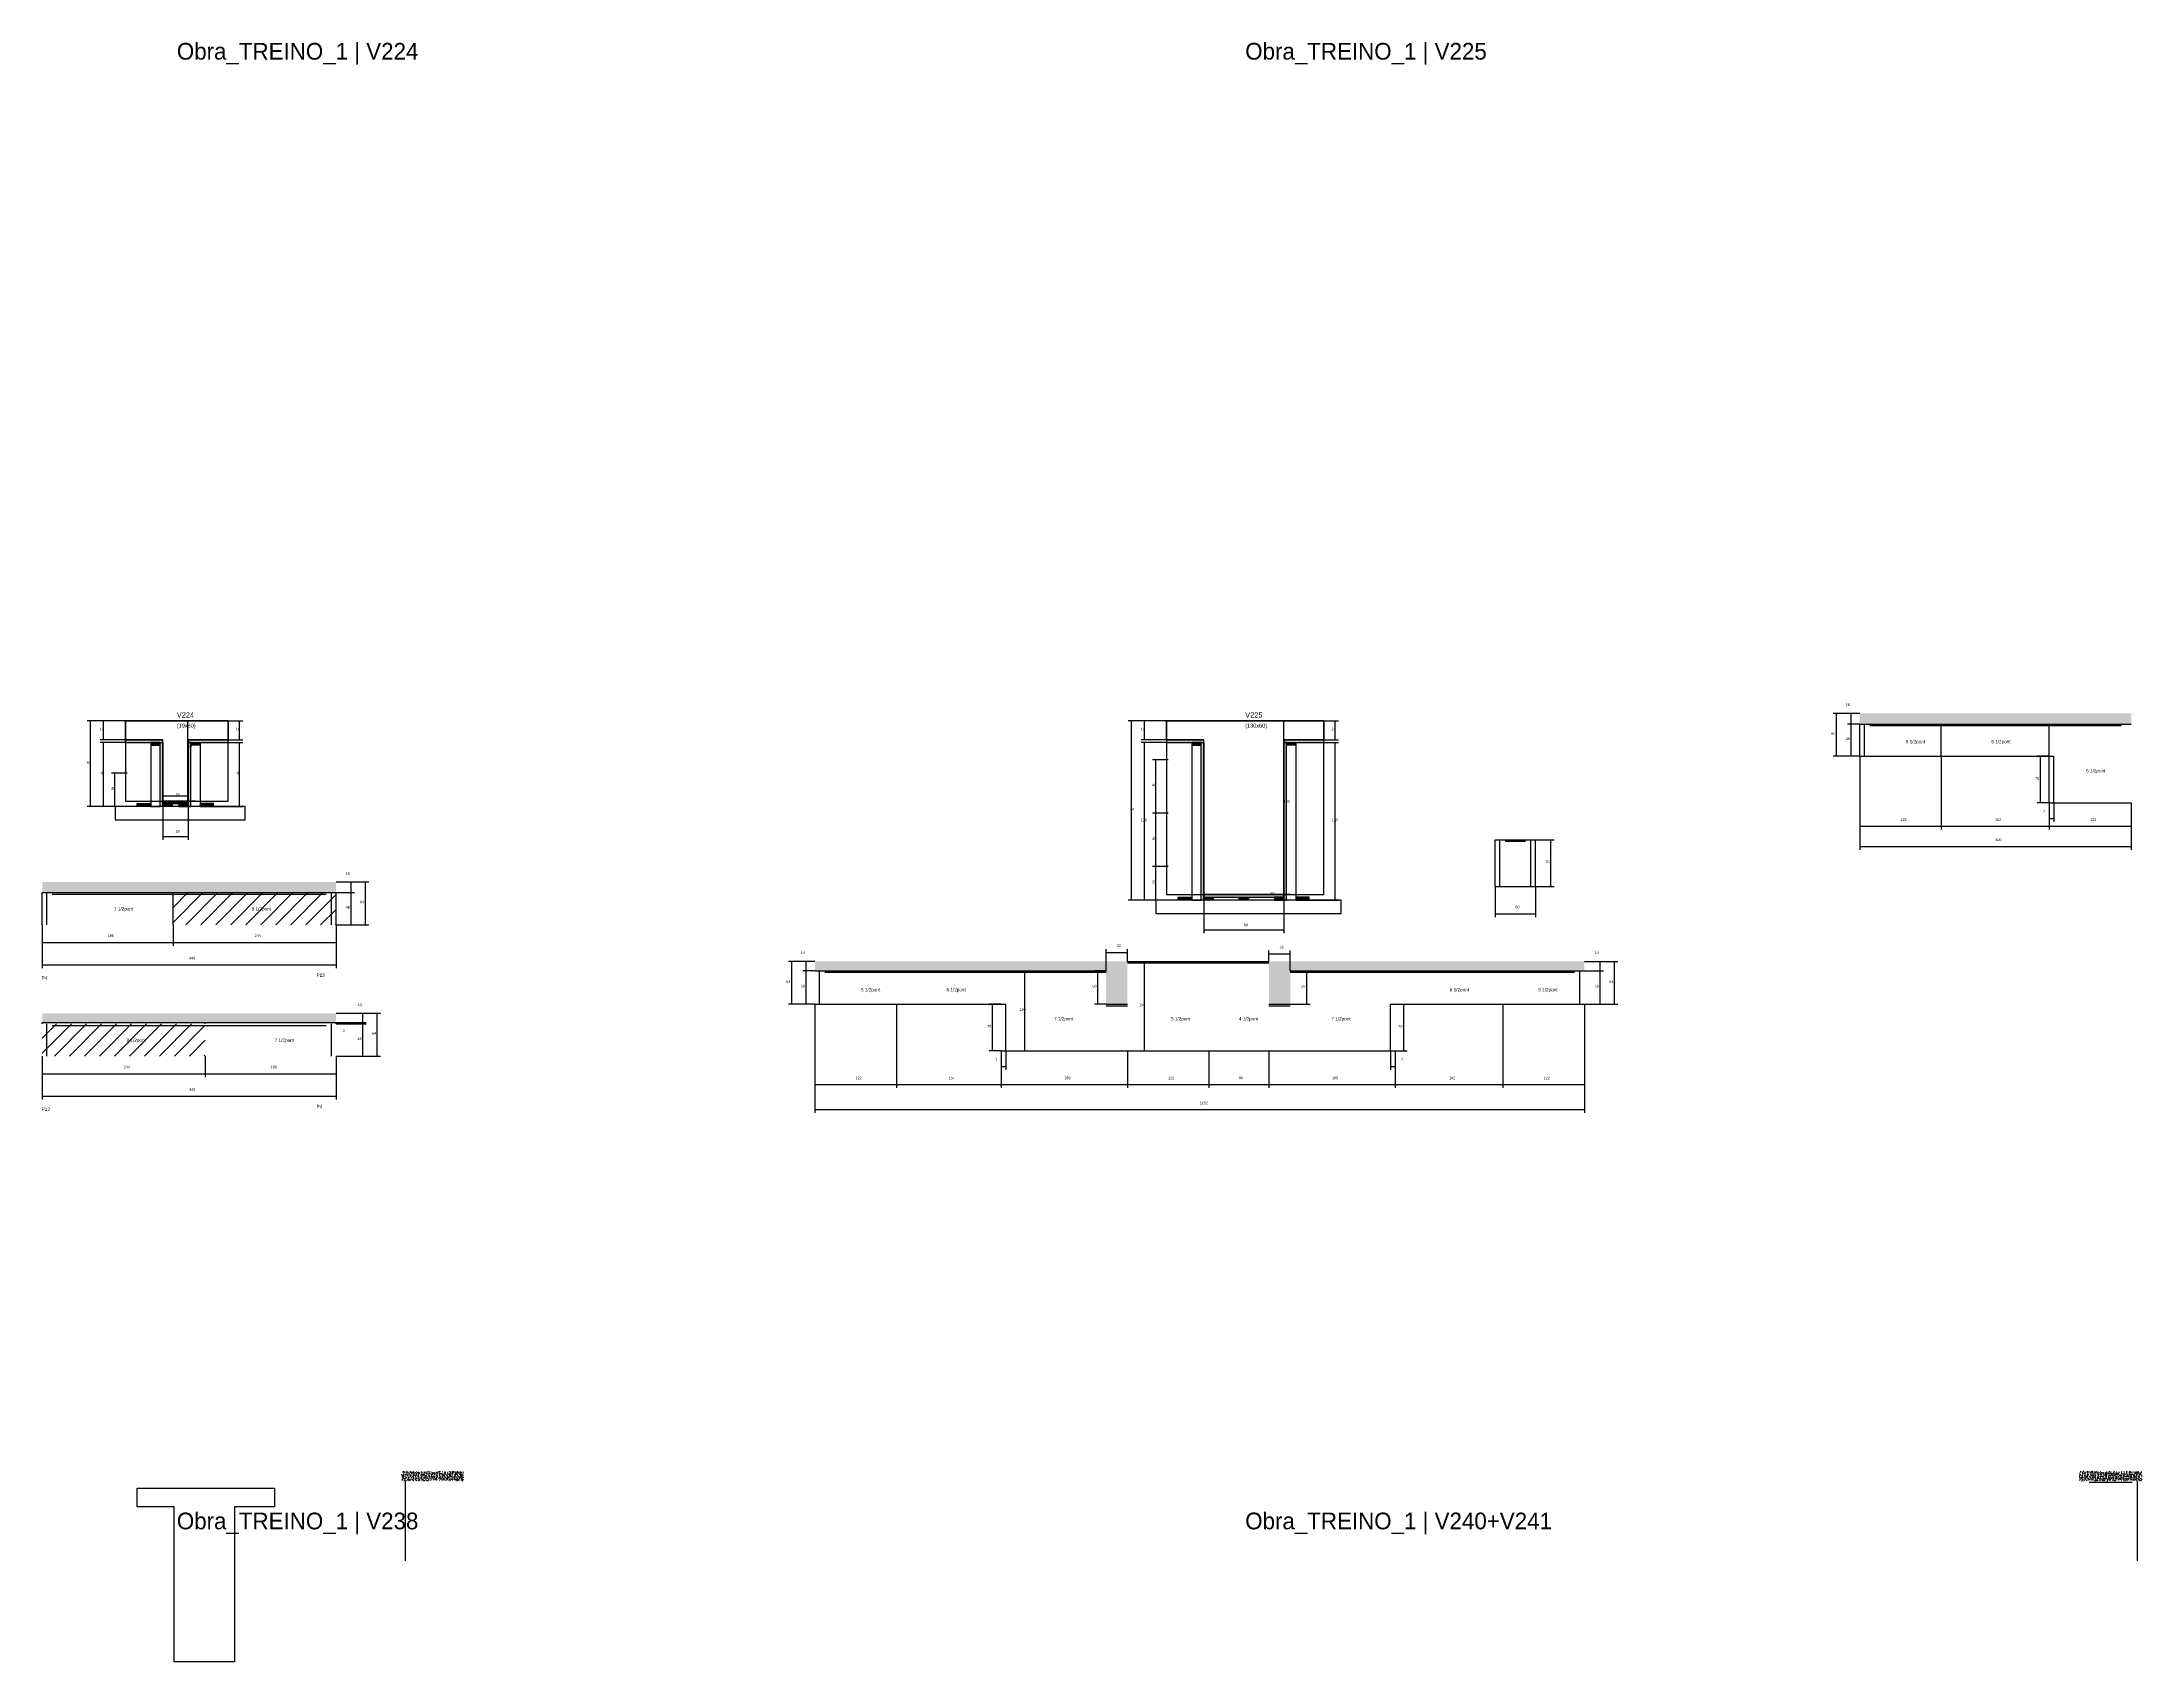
# Model space of a CAD drawing. Header units: metres. Extents: x -2848 to 22762, y -45195 to 1016.
# Drawn here: x 10998 to 14143, y -16809 to -14384 of the extents above; entities that cross this region are included whole.
import ezdxf

# ---------------------------------------------------------------- set-up
doc = ezdxf.new("R2010")
doc.units = ezdxf.units.M
for name, color, linetype in [('CONCRETO', 251, 'Continuous'), ('COTA', 4, 'Continuous'), ('Cota Seção (2x)', 4, 'Continuous'), ('Hachura', 253, 'Continuous'), ('LABEL_ID', 3, 'Continuous'), ('Madeira', 126, 'Continuous'), ('NOMENCLATURA', 7, 'Continuous'), ('Painéis', 200, 'Continuous'), ('REAPROVEITAMENTO', 251, 'Continuous'), ('SARR_2.2x7', 40, 'Continuous'), ('Texto Seção', 7, 'Continuous')]:
    doc.layers.add(name, color=color, linetype=linetype)

msp = doc.modelspace()

# ---------------------------------------------------------------- hatches: boundary and pattern name
at = {"layer": 'COTA'}
h = msp.add_hatch(dxfattribs=at)
h.set_pattern_fill('AR-CONC', scale=0.03)
h.paths.add_polyline_path([(14126.8, -15404.7), (14126.8, -15388.7), (14126.8, -15388.7), (13720.3, -15388.7), (13720.3, -15388.7), (13720.3, -15404.7), (13720.3, -15404.7), (14126.8, -15404.7)])
h = msp.add_hatch(dxfattribs=at)
h.set_pattern_fill('AR-CONC', scale=0.03)
h.paths.add_polyline_path([(11438.4, -15641), (11438.4, -15657), (11438.4, -15657), (10998.4, -15657), (10998.4, -15657), (10998.4, -15641), (10998.4, -15641), (11438.4, -15641)])
h = msp.add_hatch(dxfattribs=at)
h.set_pattern_fill('AR-CONC', scale=0.03)
h.paths.add_polyline_path([(12155.5, -15774), (12591.5, -15774), (12591.5, -15774), (12591.5, -15824), (12591.5, -15824), (12623.5, -15824), (12623.5, -15824), (12623.5, -15760), (12623.5, -15760), (12155.5, -15760), (12155.5, -15760), (12155.5, -15774)])
h = msp.add_hatch(dxfattribs=at)
h.set_pattern_fill('AR-CONC', scale=0.03)
h.paths.add_polyline_path([(13308, -15774), (12867.5, -15774), (12867.5, -15774), (12867.5, -15824), (12867.5, -15824), (12835.5, -15824), (12835.5, -15824), (12835.5, -15760), (12835.5, -15760), (13308, -15760), (13308, -15760), (13308, -15774)])
h = msp.add_hatch(dxfattribs=at)
h.set_pattern_fill('AR-CONC', scale=0.03)
h.paths.add_polyline_path([(10998.4, -15837.6), (10998.4, -15851.6), (10998.4, -15851.6), (11438.4, -15851.6), (11438.4, -15851.6), (11438.4, -15837.6), (11438.4, -15837.6), (10998.4, -15837.6)])
h = msp.add_hatch(dxfattribs=at)
h.set_pattern_fill('AR-CONC', scale=0.03)
h.paths.add_polyline_path([(11536, -16523.2), (11536, -16537.2), (11536, -16537.2), (11630, -16537.2), (11630, -16537.2), (11630, -16523.2), (11630, -16523.2), (11536, -16523.2)])
h = msp.add_hatch(dxfattribs=at)
h.set_pattern_fill('AR-CONC', scale=0.03)
h.paths.add_polyline_path([(14049, -16523.2), (14049, -16537.2), (14049, -16537.2), (14143, -16537.2), (14143, -16537.2), (14143, -16523.2), (14143, -16523.2), (14049, -16523.2)])
at = {"layer": 'Hachura'}
h = msp.add_hatch(color=8, dxfattribs=at)
h.dxf.hatch_style = 1
h.paths.add_polyline_path([(11178.8, -15432), (11178.8, -15428), (11178.8, -15428), (11123.2, -15428), (11123.2, -15428), (11123.2, -15432), (11123.2, -15432), (11178.8, -15432)])
h = msp.add_hatch(dxfattribs=at)
h.set_pattern_fill('ANSI31', scale=0.5)
h.paths.add_polyline_path([(11174.8, -15436.4), (11174.8, -15432), (11174.8, -15432), (11160.8, -15432), (11160.8, -15432), (11160.8, -15436.4), (11160.8, -15436.4), (11174.8, -15436.4)])
h = msp.add_hatch(color=8, dxfattribs=at)
h.dxf.hatch_style = 1
h.paths.add_polyline_path([(11174.8, -15428), (11178.8, -15428), (11178.8, -15428), (11178.8, -15528), (11178.8, -15528), (11174.8, -15528), (11174.8, -15528), (11174.8, -15428)])
h = msp.add_hatch(color=8, dxfattribs=at)
h.dxf.hatch_style = 1
h.paths.add_polyline_path([(11220.8, -15428), (11216.8, -15428), (11216.8, -15428), (11216.8, -15528), (11216.8, -15528), (11220.8, -15528), (11220.8, -15528), (11220.8, -15428)])
h = msp.add_hatch(color=8, dxfattribs=at)
h.dxf.hatch_style = 1
h.paths.add_polyline_path([(11276.8, -15432), (11276.8, -15428), (11276.8, -15428), (11216.8, -15428), (11216.8, -15428), (11216.8, -15432), (11216.8, -15432), (11276.8, -15432)])
h = msp.add_hatch(dxfattribs=at)
h.set_pattern_fill('ANSI31', scale=0.5)
h.paths.add_polyline_path([(11220.8, -15436.4), (11220.8, -15432), (11220.8, -15432), (11234.8, -15432), (11234.8, -15432), (11234.8, -15436.4), (11234.8, -15436.4), (11220.8, -15436.4)])
h = msp.add_hatch(color=8, dxfattribs=at)
h.dxf.hatch_style = 1
h.paths.add_polyline_path([(12737.8, -15432), (12737.8, -15428), (12737.8, -15428), (12682.2, -15428), (12682.2, -15428), (12682.2, -15432), (12682.2, -15432), (12737.8, -15432)])
h = msp.add_hatch(dxfattribs=at)
h.set_pattern_fill('ANSI31', scale=0.5)
h.paths.add_polyline_path([(12733.8, -15436.4), (12733.8, -15432), (12733.8, -15432), (12719.8, -15432), (12719.8, -15432), (12719.8, -15436.4), (12719.8, -15436.4), (12733.8, -15436.4)])
h = msp.add_hatch(color=8, dxfattribs=at)
h.dxf.hatch_style = 1
h.paths.add_polyline_path([(12733.8, -15432), (12737.8, -15432), (12737.8, -15432), (12737.8, -15668), (12737.8, -15668), (12733.8, -15668), (12733.8, -15668), (12733.8, -15432)])
h = msp.add_hatch(color=8, dxfattribs=at)
h.dxf.hatch_style = 1
h.paths.add_polyline_path([(12917.8, -15432), (12917.8, -15428), (12917.8, -15428), (12857.8, -15428), (12857.8, -15428), (12857.8, -15432), (12857.8, -15432), (12917.8, -15432)])
h = msp.add_hatch(color=8, dxfattribs=at)
h.dxf.hatch_style = 1
h.paths.add_polyline_path([(12861.8, -15432), (12857.8, -15432), (12857.8, -15432), (12857.8, -15668), (12857.8, -15668), (12861.8, -15668), (12861.8, -15668), (12861.8, -15432)])
h = msp.add_hatch(dxfattribs=at)
h.set_pattern_fill('ANSI31', scale=0.5)
h.paths.add_polyline_path([(12861.8, -15436.4), (12861.8, -15432), (12861.8, -15432), (12875.8, -15432), (12875.8, -15432), (12875.8, -15436.4), (12875.8, -15436.4), (12861.8, -15436.4)])
h = msp.add_hatch(dxfattribs=at)
h.set_pattern_fill('ANSI31', scale=0.5)
h.paths.add_polyline_path([(11140.8, -15528), (11140.8, -15523.6), (11140.8, -15523.6), (11160.8, -15523.6), (11160.8, -15523.6), (11160.8, -15528), (11160.8, -15528), (11140.8, -15528)])
h = msp.add_hatch(color=8, dxfattribs=at)
h.dxf.hatch_style = 1
h.paths.add_polyline_path([(11216.8, -15523.6), (11216.8, -15520), (11216.8, -15520), (11178.8, -15520), (11178.8, -15520), (11178.8, -15523.6), (11178.8, -15523.6), (11216.8, -15523.6)])
h = msp.add_hatch(dxfattribs=at)
h.set_pattern_fill('ANSI31', scale=0.5)
h.paths.add_polyline_path([(11178.8, -15528), (11178.8, -15523.6), (11178.8, -15523.6), (11192.8, -15523.6), (11192.8, -15523.6), (11192.8, -15528), (11192.8, -15528), (11178.8, -15528)])
h = msp.add_hatch(dxfattribs=at)
h.set_pattern_fill('ANSI31', scale=0.5)
h.paths.add_polyline_path([(11216.8, -15528), (11216.8, -15523.6), (11216.8, -15523.6), (11202.8, -15523.6), (11202.8, -15523.6), (11202.8, -15528), (11202.8, -15528), (11216.8, -15528)])
h = msp.add_hatch(dxfattribs=at)
h.set_pattern_fill('ANSI31', scale=0.5)
h.paths.add_polyline_path([(11254.8, -15528), (11254.8, -15523.6), (11254.8, -15523.6), (11234.8, -15523.6), (11234.8, -15523.6), (11234.8, -15528), (11234.8, -15528), (11254.8, -15528)])
h = msp.add_hatch(color=8, dxfattribs=at)
h.dxf.hatch_style = 1
h.paths.add_polyline_path([(12857.8, -15663.6), (12857.8, -15660), (12857.8, -15660), (12737.8, -15660), (12737.8, -15660), (12737.8, -15663.6), (12737.8, -15663.6), (12857.8, -15663.6)])
h = msp.add_hatch(dxfattribs=at)
h.set_pattern_fill('ANSI31', scale=0.5)
h.paths.add_polyline_path([(12699.8, -15668), (12699.8, -15663.6), (12699.8, -15663.6), (12719.8, -15663.6), (12719.8, -15663.6), (12719.8, -15668), (12719.8, -15668), (12699.8, -15668)])
h = msp.add_hatch(dxfattribs=at)
h.set_pattern_fill('ANSI31', scale=0.5)
h.paths.add_polyline_path([(12737.8, -15668), (12737.8, -15663.6), (12737.8, -15663.6), (12751.8, -15663.6), (12751.8, -15663.6), (12751.8, -15668), (12751.8, -15668), (12737.8, -15668)])
h = msp.add_hatch(dxfattribs=at)
h.set_pattern_fill('ANSI31', scale=0.5)
h.paths.add_polyline_path([(12790.8, -15668), (12790.8, -15663.6), (12790.8, -15663.6), (12804.8, -15663.6), (12804.8, -15663.6), (12804.8, -15668), (12804.8, -15668), (12790.8, -15668)])
h = msp.add_hatch(dxfattribs=at)
h.set_pattern_fill('ANSI31', scale=0.5)
h.paths.add_polyline_path([(12857.8, -15668), (12857.8, -15663.6), (12857.8, -15663.6), (12843.8, -15663.6), (12843.8, -15663.6), (12843.8, -15668), (12843.8, -15668), (12857.8, -15668)])
h = msp.add_hatch(dxfattribs=at)
h.set_pattern_fill('ANSI31', scale=0.5)
h.paths.add_polyline_path([(12895.8, -15668), (12895.8, -15663.6), (12895.8, -15663.6), (12875.8, -15663.6), (12875.8, -15663.6), (12875.8, -15668), (12875.8, -15668), (12895.8, -15668)])
at = {"layer": 'REAPROVEITAMENTO'}
h = msp.add_hatch(dxfattribs=at)
h.set_pattern_fill('ANSI31', scale=5)
h.paths.add_polyline_path([(11194.4, -15705), (11438.4, -15705), (11438.4, -15705), (11438.4, -15657), (11438.4, -15657), (11194.4, -15657), (11194.4, -15657), (11194.4, -15705)])
h = msp.add_hatch(dxfattribs=at)
h.set_pattern_fill('ANSI31', scale=5)
h.paths.add_polyline_path([(10998.4, -15901.6), (11242.4, -15901.6), (11242.4, -15901.6), (11242.4, -15853.6), (11242.4, -15853.6), (10998.4, -15853.6), (10998.4, -15853.6), (10998.4, -15901.6)])

# ---------------------------------------------------------------- linework, layer by layer
at = {"layer": 'CONCRETO'}
for points in [[(11123.2, -15428), (11123.2, -15400), (11276.8, -15400), (11276.8, -15428), (11216.8, -15428), (11216.8, -15520), (11178.8, -15520), (11178.8, -15428)], [(11123.2, -15520), (11276.8, -15520), (11276.8, -15400), (11123.2, -15400)], [(12682.2, -15428), (12682.2, -15400), (12917.8, -15400), (12917.8, -15428), (12857.8, -15428), (12857.8, -15660), (12737.8, -15660), (12737.8, -15428)], [(12682.2, -15660), (12917.8, -15660), (12917.8, -15400), (12682.2, -15400)], [(11140.5, -16576.6), (11140.5, -16548.6), (11346.1, -16548.6), (11346.1, -16576.6), (11286.1, -16576.6), (11286.1, -16808.6), (11196.1, -16808.6), (11196.1, -16576.6)]]:
    msp.add_lwpolyline(points, close=True, dxfattribs=at)
at = {"layer": 'COTA'}
for p, q in [((11123.2, -15400), (11065.8, -15400)), ((11070.8, -15528), (11070.8, -15400)), ((11123.2, -15400), (11085.2, -15400)), ((11090.2, -15428), (11090.2, -15400)), ((11276.8, -15400), (11298.7, -15400)), ((11293.7, -15428), (11293.7, -15400)), ((12682.2, -15400), (12624.8, -15400)), ((12629.8, -15668), (12629.8, -15400)), ((12682.2, -15400), (12644.1, -15400)), ((12649.1, -15428), (12649.1, -15400)), ((12917.8, -15400), (12939.6, -15400)), ((12934.6, -15428), (12934.6, -15400)), ((13720.3, -15388.7), (13680.6, -15388.7)), ((13685.6, -15452.7), (13685.6, -15388.7)), ((13720.3, -15388.7), (13702.2, -15388.7)), ((13720.3, -15404.7), (13702.2, -15404.7)), ((13707.2, -15404.7), (13707.2, -15388.7)), ((11123.2, -15428), (11085.2, -15428)), ((11123.2, -15432), (11085.2, -15432)), ((11090.2, -15528), (11090.2, -15432)), ((11276.8, -15428), (11298.7, -15428)), ((11276.8, -15432), (11298.7, -15432)), ((11293.7, -15528), (11293.7, -15432)), ((12682.2, -15428), (12644.1, -15428)), ((12682.2, -15432), (12644.1, -15432)), ((12649.1, -15668), (12649.1, -15432)), ((12917.8, -15428), (12939.6, -15428)), ((12917.8, -15432), (12939.6, -15432)), ((12934.6, -15668), (12934.6, -15432)), ((12684.5, -15458), (12660.9, -15458)), ((12665.9, -15538), (12665.9, -15458)), ((13720.3, -15452.7), (13680.6, -15452.7)), ((13720.3, -15452.7), (13720.3, -15562.7)), ((13842.3, -15452.7), (13842.3, -15562.7)), ((13842.3, -15452.7), (13842.3, -15562.7)), ((11125.5, -15478), (11102, -15478)), ((11107, -15528), (11107, -15478)), ((11145.2, -15528), (11065.8, -15528)), ((11145.2, -15528), (11085.2, -15528)), ((11125.5, -15528), (11102, -15528)), ((11178.8, -15528), (11178.8, -15577.7)), ((11216.8, -15528), (11216.8, -15577.7)), ((11250.4, -15528), (11298.7, -15528)), ((14003.8, -15522.7), (14003.8, -15562.7)), ((14003.8, -15522.7), (14003.8, -15550.9)), ((14010.8, -15522.7), (14010.8, -15550.9)), ((12684.5, -15538), (12660.9, -15538)), ((12684.5, -15538), (12660.9, -15538)), ((12665.9, -15618), (12665.9, -15538)), ((13720.3, -15557.7), (13842.3, -15557.7)), ((13842.3, -15557.7), (14003.8, -15557.7)), ((14003.8, -15545.9), (14010.8, -15545.9)), ((11178.8, -15572.7), (11216.8, -15572.7)), ((12684.5, -15618), (12660.9, -15618)), ((12684.5, -15618), (12660.9, -15618)), ((12665.9, -15668), (12665.9, -15618)), ((11438.4, -15641), (11465.9, -15641)), ((11438.4, -15641), (11487.5, -15641)), ((11438.4, -15657), (11465.9, -15657)), ((11438.4, -15657), (11465.9, -15657)), ((11460.9, -15657), (11460.9, -15641)), ((11460.9, -15705), (11460.9, -15657)), ((11482.5, -15705), (11482.5, -15641)), ((13174.5, -15647.8), (13174.5, -15693.7)), ((13234.5, -15647.8), (13234.5, -15693.7)), ((12704.2, -15668), (12624.8, -15668)), ((12704.2, -15668), (12644.1, -15668)), ((12684.5, -15668), (12660.9, -15668)), ((12737.8, -15668), (12737.8, -15717.7)), ((12857.8, -15668), (12857.8, -15717.7)), ((12891.4, -15668), (12939.6, -15668)), ((13174.5, -15688.7), (13234.5, -15688.7)), ((10998.4, -15705), (10998.4, -15736.5)), ((10998.4, -15705), (10998.4, -15770.1)), ((11194.4, -15705), (11194.4, -15736.5)), ((11194.4, -15705), (11194.4, -15736.5)), ((11438.4, -15705), (11438.4, -15736.5)), ((11438.4, -15705), (11438.4, -15770.1)), ((11438.4, -15705), (11465.9, -15705)), ((11438.4, -15705), (11487.5, -15705)), ((12737.8, -15712.7), (12857.8, -15712.7)), ((10998.4, -15731.5), (11194.4, -15731.5)), ((11194.4, -15731.5), (11438.4, -15731.5)), ((10998.4, -15765.1), (11438.4, -15765.1)), ((12155.5, -15760), (12115.8, -15760)), ((12120.8, -15824), (12120.8, -15760)), ((12155.5, -15760), (12137.4, -15760)), ((12155.5, -15774), (12137.4, -15774)), ((12142.4, -15774), (12142.4, -15760)), ((13308, -15760), (13336.4, -15760)), ((13308, -15760), (13358, -15760)), ((13308, -15774), (13336.4, -15774)), ((13331.4, -15774), (13331.4, -15760)), ((13353, -15824), (13353, -15760)), ((11438.4, -15837.6), (11483.6, -15837.6)), ((11438.4, -15837.6), (11505.2, -15837.6)), ((11478.6, -15851.6), (11478.6, -15837.6)), ((11500.2, -15901.6), (11500.2, -15837.6)), ((12155.5, -15824), (12115.8, -15824)), ((12155.5, -15824), (12155.5, -15949.3)), ((12155.5, -15824), (12155.5, -15986.8)), ((12277.5, -15824), (12277.5, -15949.3)), ((12277.5, -15824), (12277.5, -15949.3)), ((13186, -15824), (13186, -15949.3)), ((13186, -15824), (13186, -15949.3)), ((13308, -15824), (13308, -15986.8)), ((13308, -15824), (13308, -15949.3)), ((13308, -15824), (13358, -15824)), ((11438.4, -15851.6), (11483.6, -15851.6)), ((11438.4, -15853.6), (11483.6, -15853.6)), ((11478.6, -15901.6), (11478.6, -15853.6)), ((10998.4, -15901.6), (10998.4, -15933.1)), ((10998.4, -15901.6), (10998.4, -15966.7)), ((11242.4, -15901.6), (11242.4, -15933.1)), ((11242.4, -15901.6), (11242.4, -15933.1)), ((11438.4, -15901.6), (11438.4, -15933.1)), ((11438.4, -15901.6), (11438.4, -15966.7)), ((11438.4, -15901.6), (11483.6, -15901.6)), ((11438.4, -15901.6), (11505.2, -15901.6)), ((12434.5, -15894), (12434.5, -15949.3)), ((12434.5, -15894), (12434.5, -15922.2)), ((12441.5, -15894), (12441.5, -15922.2)), ((13017.5, -15894), (13017.5, -15922.2)), ((13024.5, -15894), (13024.5, -15949.3)), ((13024.5, -15894), (13024.5, -15922.2)), ((10998.4, -15928.1), (11242.4, -15928.1)), ((11242.4, -15928.1), (11438.4, -15928.1)), ((12155.5, -15944.3), (12277.5, -15944.3)), ((12277.5, -15944.3), (12434.5, -15944.3)), ((12434.5, -15917.2), (12441.5, -15917.2)), ((13017.5, -15917.2), (13024.5, -15917.2)), ((13024.5, -15944.3), (13186, -15944.3)), ((13186, -15944.3), (13308, -15944.3)), ((10998.4, -15961.7), (11438.4, -15961.7)), ((12155.5, -15981.8), (13308, -15981.8))]:
    msp.add_line(p, q, dxfattribs=at)
at = {"layer": 'Cota Seção (2x)'}
for p, q in [((11227.8, -15400), (11211.3, -15400)), ((11216.3, -15520), (11216.3, -15400)), ((12868.8, -15400), (12852.8, -15400)), ((12857.8, -15660), (12857.8, -15400)), ((13720.3, -15404.7), (13702.2, -15404.7)), ((13707.2, -15452.7), (13707.2, -15404.7)), ((13720.3, -15452.7), (13702.2, -15452.7)), ((13720.3, -15452.7), (13720.3, -15592.7)), ((14003.8, -15452.7), (13986, -15452.7)), ((13991, -15522.7), (13991, -15452.7)), ((11178.8, -15528), (11178.8, -15507)), ((11178.8, -15512), (11216.8, -15512)), ((11227.8, -15520), (11211.3, -15520)), ((11216.8, -15528), (11216.8, -15507)), ((14003.8, -15522.7), (13986, -15522.7)), ((14003.8, -15522.7), (14003.8, -15562.7)), ((14126.8, -15522.7), (14126.8, -15562.7)), ((14126.8, -15522.7), (14126.8, -15592.7)), ((14003.8, -15557.7), (14126.8, -15557.7)), ((13234.5, -15577.8), (13262.6, -15577.8)), ((13257.6, -15647.8), (13257.6, -15577.8)), ((13720.3, -15587.7), (14126.8, -15587.7)), ((12737.8, -15668), (12737.8, -15655)), ((12737.8, -15660), (12857.8, -15660)), ((12868.8, -15660), (12852.8, -15660)), ((12857.8, -15668), (12857.8, -15655)), ((13234.5, -15647.8), (13262.6, -15647.8)), ((12591.5, -15774), (12591.5, -15741.4)), ((12591.5, -15746.4), (12623.5, -15746.4)), ((12623.5, -15760), (12623.5, -15741.4)), ((12835.5, -15760), (12835.5, -15743.8)), ((12835.5, -15748.8), (12867.5, -15748.8)), ((12867.5, -15774), (12867.5, -15743.8)), ((12155.5, -15774), (12137.4, -15774)), ((12142.4, -15824), (12142.4, -15774)), ((12465.6, -15774), (12475.1, -15774)), ((12470.1, -15894), (12470.1, -15774)), ((12591.5, -15774), (12574.2, -15774)), ((12579.2, -15824), (12579.2, -15774)), ((12647.1, -15760), (12654.1, -15760)), ((12649.1, -15894), (12649.1, -15760)), ((12867.5, -15774), (12897.1, -15774)), ((12892.1, -15824), (12892.1, -15774)), ((13308, -15774), (13336.4, -15774)), ((13331.4, -15824), (13331.4, -15774)), ((12155.5, -15824), (12137.4, -15824)), ((12434.5, -15824), (12416.7, -15824)), ((12421.7, -15894), (12421.7, -15824)), ((12591.5, -15824), (12574.2, -15824)), ((12867.5, -15824), (12897.1, -15824)), ((13024.5, -15824), (13042.3, -15824)), ((13037.3, -15894), (13037.3, -15824)), ((13308, -15824), (13336.4, -15824)), ((11438.4, -15851.6), (11461.7, -15851.6)), ((11438.4, -15853.6), (11461.7, -15853.6)), ((11456.7, -15853.6), (11456.7, -15851.6)), ((12434.5, -15894), (12416.7, -15894)), ((12434.5, -15894), (12434.5, -15949.3)), ((12465.6, -15894), (12475.1, -15894)), ((12623.5, -15894), (12623.5, -15949.3)), ((12623.5, -15894), (12623.5, -15949.3)), ((12647.1, -15894), (12654.1, -15894)), ((12745.5, -15894), (12745.5, -15949.3)), ((12745.5, -15894), (12745.5, -15949.3)), ((12835.5, -15894), (12835.5, -15949.3)), ((12835.5, -15894), (12835.5, -15949.3)), ((13024.5, -15894), (13042.3, -15894)), ((13024.5, -15894), (13024.5, -15949.3)), ((12434.5, -15944.3), (12623.5, -15944.3)), ((12623.5, -15944.3), (12745.5, -15944.3)), ((12745.5, -15944.3), (12835.5, -15944.3)), ((12835.5, -15944.3), (13024.5, -15944.3))]:
    msp.add_line(p, q, dxfattribs=at)
at = {"layer": 'Madeira'}
for points in [[(11174.8, -15436.4), (11174.8, -15432), (11160.8, -15432), (11160.8, -15436.4)], [(11174.8, -15432), (11160.8, -15432), (11160.8, -15528), (11174.8, -15528)], [(11220.8, -15436.4), (11220.8, -15432), (11234.8, -15432), (11234.8, -15436.4)], [(11220.8, -15432), (11234.8, -15432), (11234.8, -15528), (11220.8, -15528)], [(12733.8, -15436.4), (12733.8, -15432), (12719.8, -15432), (12719.8, -15436.4)], [(12733.8, -15432), (12719.8, -15432), (12719.8, -15668), (12733.8, -15668)], [(12861.8, -15436.4), (12861.8, -15432), (12875.8, -15432), (12875.8, -15436.4)], [(12861.8, -15432), (12875.8, -15432), (12875.8, -15668), (12861.8, -15668)], [(11107.4, -15548), (11302.5, -15548), (11302.5, -15528), (11107.4, -15528)], [(11140.8, -15528), (11140.8, -15523.6), (11160.8, -15523.6), (11160.8, -15528)], [(11178.8, -15528), (11178.8, -15523.6), (11192.8, -15523.6), (11192.8, -15528)], [(11216.8, -15528), (11216.8, -15523.6), (11202.8, -15523.6), (11202.8, -15528)], [(11254.8, -15528), (11254.8, -15523.6), (11234.8, -15523.6), (11234.8, -15528)], [(12666.3, -15688), (12943.5, -15688), (12943.5, -15668), (12666.3, -15668)], [(12699.8, -15668), (12699.8, -15663.6), (12719.8, -15663.6), (12719.8, -15668)], [(12737.8, -15668), (12737.8, -15663.6), (12751.8, -15663.6), (12751.8, -15668)], [(12790.8, -15668), (12790.8, -15663.6), (12804.8, -15663.6), (12804.8, -15668)], [(12857.8, -15668), (12857.8, -15663.6), (12843.8, -15663.6), (12843.8, -15668)], [(12895.8, -15668), (12895.8, -15663.6), (12875.8, -15663.6), (12875.8, -15668)]]:
    msp.add_lwpolyline(points, close=True, dxfattribs=at)
at = {"layer": 'Painéis'}
for p, q in [((13720.3, -15404.7), (14003.8, -15404.7)), ((13720.3, -15452.7), (13720.3, -15404.7)), ((13842.3, -15452.7), (13842.3, -15404.7)), ((14003.8, -15404.7), (14126.8, -15404.7)), ((14003.8, -15452.7), (14003.8, -15404.7)), ((11123.2, -15428), (11178.8, -15428)), ((11123.2, -15432), (11123.2, -15428)), ((11178.8, -15432), (11178.8, -15428)), ((11178.8, -15528), (11178.8, -15432)), ((11216.8, -15428), (11276.8, -15428)), ((11216.8, -15432), (11216.8, -15428)), ((11216.8, -15528), (11216.8, -15432)), ((11276.8, -15432), (11276.8, -15428)), ((12682.2, -15428), (12737.8, -15428)), ((12737.8, -15432), (12737.8, -15428)), ((12737.8, -15668), (12737.8, -15432)), ((12857.8, -15428), (12917.8, -15428)), ((12857.8, -15432), (12857.8, -15428)), ((12857.8, -15668), (12857.8, -15432)), ((12917.8, -15432), (12917.8, -15428)), ((13720.3, -15452.7), (14003.8, -15452.7)), ((14003.8, -15522.7), (14003.8, -15452.7)), ((11178.8, -15520), (11216.8, -15520)), ((11178.8, -15523.6), (11178.8, -15520)), ((11216.8, -15523.6), (11216.8, -15520)), ((14003.8, -15522.7), (14126.8, -15522.7)), ((14003.8, -15522.7), (14126.8, -15522.7)), ((13174.5, -15577.8), (13234.5, -15577.8)), ((13174.5, -15647.8), (13174.5, -15577.8)), ((13174.5, -15577.8), (13234.5, -15577.8)), ((13234.5, -15647.8), (13234.5, -15577.8)), ((10998.4, -15657), (11438.4, -15657)), ((10998.4, -15705), (10998.4, -15657)), ((11194.4, -15705), (11194.4, -15657)), ((11438.4, -15705), (11438.4, -15657)), ((12737.8, -15660), (12857.8, -15660)), ((12737.8, -15663.6), (12737.8, -15660)), ((12737.8, -15660), (12857.8, -15660)), ((12857.8, -15663.6), (12857.8, -15660)), ((13174.5, -15647.8), (13234.5, -15647.8)), ((13174.5, -15647.8), (13234.5, -15647.8)), ((12155.5, -15774), (12434.5, -15774)), ((12434.5, -15774), (12591.5, -15774)), ((12623.5, -15760), (12835.5, -15760)), ((12867.5, -15774), (13024.5, -15774)), ((13024.5, -15774), (13308, -15774)), ((12155.5, -15824), (12434.5, -15824)), ((12591.5, -15824), (12623.5, -15824)), ((12835.5, -15824), (12867.5, -15824)), ((13024.5, -15824), (13308, -15824)), ((12434.5, -15894), (13024.5, -15894))]:
    msp.add_line(p, q, dxfattribs=at)
for points in [[(11178.8, -15432), (11178.8, -15428), (11123.2, -15428), (11123.2, -15432)], [(11174.8, -15432), (11178.8, -15432), (11178.8, -15528), (11174.8, -15528)], [(11276.8, -15432), (11276.8, -15428), (11216.8, -15428), (11216.8, -15432)], [(11220.8, -15432), (11216.8, -15432), (11216.8, -15528), (11220.8, -15528)], [(12737.8, -15432), (12737.8, -15428), (12682.2, -15428), (12682.2, -15432)], [(12733.8, -15432), (12737.8, -15432), (12737.8, -15668), (12733.8, -15668)], [(12917.8, -15432), (12917.8, -15428), (12857.8, -15428), (12857.8, -15432)], [(12861.8, -15432), (12857.8, -15432), (12857.8, -15668), (12861.8, -15668)], [(11216.8, -15523.6), (11216.8, -15520), (11178.8, -15520), (11178.8, -15523.6)], [(12857.8, -15663.6), (12857.8, -15660), (12737.8, -15660), (12737.8, -15663.6)]]:
    msp.add_lwpolyline(points, close=True, dxfattribs=at)
at = {"layer": 'SARR_2.2x7'}
for p, q in [((13727.3, -15452.7), (13727.3, -15404.7)), ((13735.3, -15406.9), (13842.3, -15406.9)), ((13842.3, -15406.9), (14003.8, -15406.9)), ((14003.8, -15406.9), (14111.8, -15406.9)), ((14003.8, -15452.7), (14010.8, -15452.7)), ((14010.8, -15522.7), (14010.8, -15452.7)), ((13181.5, -15647.8), (13181.5, -15577.8)), ((13189.5, -15580), (13219.5, -15580)), ((13227.5, -15647.8), (13227.5, -15577.8)), ((11005.4, -15705), (11005.4, -15657)), ((11013.4, -15659.2), (11194.4, -15659.2)), ((11194.4, -15659.2), (11423.4, -15659.2)), ((11431.4, -15705), (11431.4, -15657)), ((12162.5, -15824), (12162.5, -15774)), ((12170.5, -15776.2), (12277.5, -15776.2)), ((12277.5, -15776.2), (12434.5, -15776.2)), ((12434.5, -15776.2), (12591.5, -15776.2)), ((12623.5, -15762.2), (12835.5, -15762.2)), ((12867.5, -15776.2), (13024.5, -15776.2)), ((13024.5, -15776.2), (13186, -15776.2)), ((13186, -15776.2), (13293, -15776.2)), ((13301, -15824), (13301, -15774)), ((12434.5, -15824), (12441.5, -15824)), ((12441.5, -15894), (12441.5, -15824)), ((12591.5, -15826.2), (12623.5, -15826.2)), ((12835.5, -15826.2), (12867.5, -15826.2)), ((13017.5, -15824), (13024.5, -15824)), ((13017.5, -15894), (13017.5, -15824)), ((10998.4, -15851.6), (11242.4, -15851.6)), ((10998.4, -15853.6), (10998.4, -15851.6)), ((11005.4, -15901.6), (11005.4, -15853.6)), ((11013.4, -15855.8), (11242.4, -15855.8)), ((11242.4, -15851.6), (11438.4, -15851.6)), ((11242.4, -15853.6), (11242.4, -15851.6)), ((11242.4, -15855.8), (11423.4, -15855.8)), ((11431.4, -15901.6), (11431.4, -15853.6)), ((11438.4, -15853.6), (11438.4, -15851.6)), ((11542.6, -16657.2), (11542.6, -16537.2)), ((14064, -16539.4), (14128.5, -16539.4)), ((14136.5, -16657.2), (14136.5, -16537.2))]:
    msp.add_line(p, q, dxfattribs=at)

# ---------------------------------------------------------------- texts
at = {"layer": 'COTA'}
for s, p in [('16', (13699.1, -15377.7)), ('14', (11084.7, -15414)), ('14', (11288.2, -15414)), ('14', (12643.6, -15414)), ('14', (12929.1, -15414)), ('64', (13677.5, -15420.7)), ('64', (11065.3, -15464)), ('48', (11084.7, -15480)), ('25', (11101.5, -15503)), ('48', (11288.2, -15480)), ('40', (12660.4, -15498)), ('134', (12624.3, -15534)), ('7', (13994.9, -15537.8)), ('19', (11197.8, -15567.2)), ('118', (12643.6, -15550)), ('118', (12929.1, -15550)), ('122', (13781.3, -15549.7)), ('162', (13923, -15549.6)), ('40', (12660.4, -15578)), ('16', (11452.8, -15630)), ('25', (12660.4, -15643)), ('48', (11452.8, -15681)), ('64', (11474.4, -15673)), ('60', (13204.5, -15680.6)), ('196', (11096.4, -15723.4)), ('244', (11316.4, -15723.5)), ('60', (12797.8, -15707.2)), ('440', (11218.4, -15757)), ('14', (12134.4, -15748.9)), ('14', (13323.3, -15748.9)), ('64', (12112.7, -15792)), ('64', (13344.9, -15792)), ('14', (11470.6, -15826.5)), ('48', (11470.5, -15877.6)), ('64', (11492.1, -15869.6)), ('7', (12425.7, -15909.2)), ('7', (13033.4, -15909.2)), ('244', (11120.4, -15920.1)), ('196', (11340.4, -15920)), ('122', (12216.5, -15936.3)), ('157', (12356, -15936.2)), ('162', (13105.3, -15936.2)), ('122', (13247, -15936.3)), ('440', (11218.4, -15953.6)), ('1152', (12731.8, -15973.7))]:
    msp.add_text(s, height=4, dxfattribs=at).set_placement(p)
at = {"layer": 'Cota Seção (2x)'}
for s, p in [('60', (11216.3, -15440)), ('48', (13699.1, -15428.7)), ('70', (13982.9, -15487.7)), ('19', (11197.8, -15512)), ('130', (12857.8, -15522.5)), ('123', (14065.3, -15549.5)), ('406', (13923.5, -15579.5)), ('70', (13249.5, -15612.8)), ('60', (12837.8, -15660)), ('32', (12607.5, -15738.2)), ('32', (12851.5, -15740.6)), ('50', (12134.3, -15799)), ('50', (12571.1, -15799)), ('50', (12883.9, -15799)), ('50', (13323.3, -15799)), ('120', (12462, -15834)), ('134', (12640.8, -15827)), ('2', (11448.7, -15865.7)), ('70', (12413.6, -15859)), ('70', (13029.2, -15859)), ('189', (12529, -15936.2)), ('122', (12684.5, -15936.3)), ('90', (12790.5, -15936.2)), ('189', (12930, -15936.2))]:
    msp.add_text(s, height=4, dxfattribs=at).set_placement(p)
at = {"layer": 'LABEL_ID'}
for s, p in [('Obra_TREINO_1 | V224', (11200, -14410)), ('Obra_TREINO_1 | V225', (12800, -14410)), ('Obra_TREINO_1 | V238', (11200, -16610)), ('Obra_TREINO_1 | V240+V241', (12800, -16610))]:
    msp.add_text(s, height=25, dxfattribs=at).set_placement(p)
at = {"layer": 'NOMENCLATURA'}
for s, p in [('5 1/2pont', (13789.3, -15433.4)), ('6 1/2pont', (13917.4, -15433.4)), ('5 1/2pont', (14059.4, -15477)), ('7 1/2pont', (11105.8, -15683.8)), ('8 1/2pont', (11312.1, -15683.8)), ('P4', (10997.5, -15787)), ('P13', (11409.2, -15783)), ('5 1/2pont', (12224.6, -15804.8)), ('6 1/2pont', (12352.7, -15804.8)), ('6 1/2pont', (13106.4, -15804.8)), ('5 1/2pont', (13239, -15804.8)), ('7 1/2pont', (12513.6, -15848.3)), ('5 1/2pont', (12688.9, -15848.3)), ('4 1/2pont', (12790.5, -15848.3)), ('7 1/2pont', (12929, -15848.3)), ('8 1/2pont', (11124.8, -15880.4)), ('7 1/2pont', (11346.6, -15880.4)), ('P4', (11409.2, -15979.6)), ('P13', (10997.5, -15983.6))]:
    msp.add_text(s, height=5, dxfattribs=at).set_placement(p)
at = {"layer": 'Texto Seção'}
for s, height, p in [('V224', 8, (11200, -15395)), ('(19x60)', 6, (11200, -15410)), ('V225', 8, (12800, -15395)), ('(130x60)', 6, (12800, -15410))]:
    msp.add_text(s, height=height, dxfattribs=at).set_placement(p)

doc.saveas('drawing.dxf')
